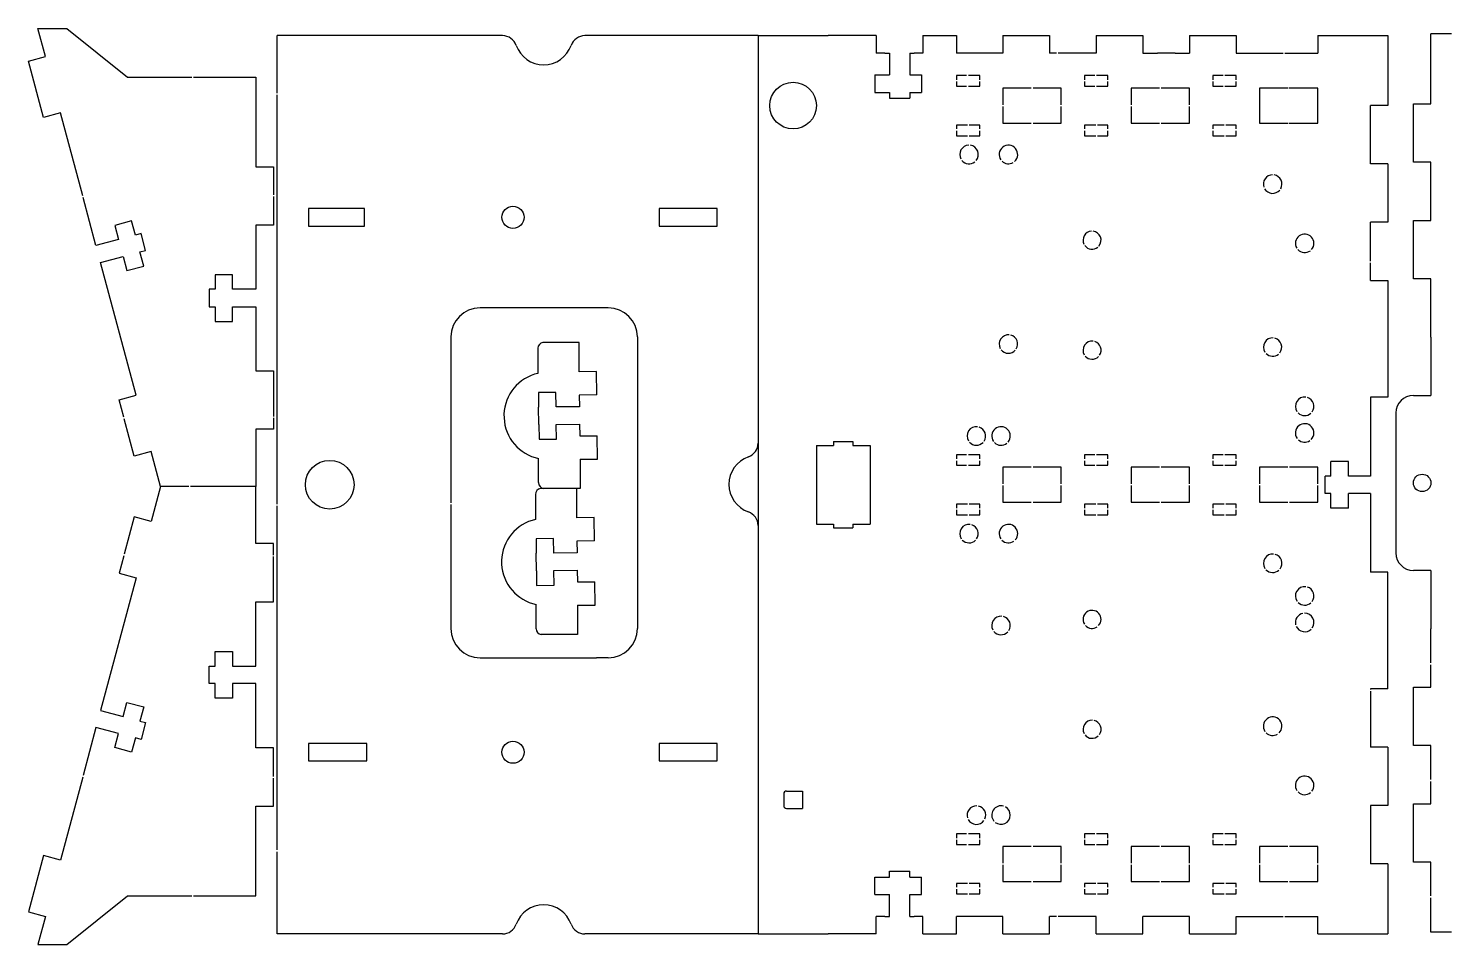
# Model space of a CAD drawing. Header units: centimetres. Extents: x 2281.5 to 2334.3, y 1474.3 to 1490.3.
# Drawn here: x 2281.5 to 2305.91, y 1474.41 to 1490.12 of the extents above; entities that cross this region are included whole.
import ezdxf

# ---------------------------------------------------------------- set-up
doc = ezdxf.new("R2010")
doc.units = ezdxf.units.CM

msp = doc.modelspace()

# ---------------------------------------------------------------- linework, layer by layer
at = {"color": 7, "linetype": 'Continuous', "lineweight": 25}
for p, q in [((2281.664, 1490.116), (2282.164, 1490.116)), ((2281.793, 1489.633), (2281.664, 1490.116)), ((2282.164, 1490.116), (2283.203, 1489.284)), ((2285.766, 1489.008), (2285.766, 1489.993)), ((2294.016, 1489.993), (2294.016, 1474.593)), ((2294.016, 1489.993), (2294.016, 1489.993)), ((2294.016, 1489.993), (2295.216, 1489.993)), ((2296.842, 1489.993), (2297.416, 1489.993)), ((2297.416, 1489.993), (2297.416, 1489.693)), ((2298.216, 1489.993), (2298.216, 1489.693)), ((2298.216, 1489.993), (2299.016, 1489.993)), ((2299.016, 1489.993), (2299.016, 1489.693)), ((2299.816, 1489.993), (2299.816, 1489.693)), ((2299.816, 1489.993), (2300.616, 1489.993)), ((2300.616, 1489.993), (2300.616, 1489.693)), ((2301.416, 1489.993), (2301.416, 1489.693)), ((2301.416, 1489.993), (2302.216, 1489.993)), ((2302.216, 1489.993), (2302.216, 1489.693)), ((2303.616, 1489.993), (2303.616, 1489.693)), ((2303.616, 1489.993), (2304.816, 1489.993)), ((2304.816, 1489.993), (2304.816, 1488.793)), ((2305.554, 1488.825), (2305.554, 1490.025)), ((2305.908, 1490.025), (2305.554, 1490.025)), ((2296.192, 1489.694), (2296.042, 1489.694)), ((2296.267, 1489.694), (2296.267, 1489.319)), ((2296.616, 1489.694), (2296.616, 1489.319)), ((2296.842, 1489.694), (2296.692, 1489.694)), ((2298.216, 1489.693), (2297.416, 1489.693)), ((2299.134, 1489.693), (2299.016, 1489.693)), ((2299.816, 1489.693), (2299.164, 1489.693)), ((2300.616, 1489.693), (2300.866, 1489.693)), ((2301.166, 1489.693), (2301.416, 1489.693)), ((2302.216, 1489.693), (2303.022, 1489.693)), ((2303.052, 1489.693), (2303.616, 1489.693)), ((2281.503, 1489.556), (2281.793, 1489.633)), ((2281.762, 1488.59), (2281.503, 1489.556)), ((2283.203, 1489.284), (2284.303, 1489.284)), ((2284.332, 1489.284), (2285.403, 1489.284)), ((2285.403, 1489.284), (2285.403, 1487.744)), ((2285.766, 1481.961), (2285.766, 1488.978)), ((2304.816, 1488.793), (2304.516, 1488.793)), ((2304.516, 1487.793), (2304.516, 1488.793)), ((2305.254, 1487.825), (2305.254, 1488.825)), ((2305.254, 1488.825), (2305.554, 1488.825)), ((2282.052, 1488.667), (2281.762, 1488.59)), ((2282.433, 1487.247), (2282.052, 1488.667)), ((2285.403, 1487.744), (2285.703, 1487.744)), ((2285.703, 1487.744), (2285.703, 1487.264)), ((2304.816, 1487.793), (2304.516, 1487.793)), ((2304.816, 1487.793), (2304.816, 1486.793)), ((2305.554, 1487.825), (2305.254, 1487.825)), ((2305.554, 1486.825), (2305.554, 1487.825)), ((2285.703, 1487.237), (2285.703, 1486.744)), ((2282.661, 1486.393), (2282.44, 1487.218)), ((2283.273, 1486.816), (2282.983, 1486.738)), ((2282.983, 1486.738), (2283.048, 1486.497)), ((2283.338, 1486.574), (2283.273, 1486.816)), ((2285.403, 1486.744), (2285.403, 1486.354)), ((2285.703, 1486.744), (2285.403, 1486.744)), ((2304.816, 1486.793), (2304.516, 1486.793)), ((2304.516, 1486.129), (2304.516, 1486.793)), ((2305.254, 1485.825), (2305.254, 1486.825)), ((2305.254, 1486.825), (2305.554, 1486.825)), ((2283.048, 1486.497), (2282.661, 1486.393)), ((2283.434, 1486.6), (2283.338, 1486.574)), ((2283.512, 1486.31), (2283.434, 1486.6)), ((2283.415, 1486.284), (2283.512, 1486.31)), ((2283.48, 1486.043), (2283.415, 1486.284)), ((2282.739, 1486.103), (2283.125, 1486.207)), ((2283.348, 1483.829), (2282.739, 1486.103)), ((2283.125, 1486.207), (2283.19, 1485.965)), ((2283.19, 1485.965), (2283.48, 1486.043)), ((2304.516, 1485.793), (2304.516, 1486.099)), ((2284.703, 1485.894), (2284.703, 1485.644)), ((2285.003, 1485.894), (2284.703, 1485.894)), ((2285.003, 1485.644), (2285.003, 1485.894)), ((2305.554, 1485.825), (2305.254, 1485.825)), ((2305.554, 1484.825), (2305.554, 1485.825)), ((2284.603, 1485.644), (2284.603, 1485.344)), ((2284.703, 1485.644), (2284.603, 1485.644)), ((2285.403, 1485.644), (2285.003, 1485.644)), ((2284.603, 1485.344), (2284.703, 1485.344)), ((2284.703, 1485.344), (2284.703, 1485.094)), ((2285.003, 1485.344), (2285.403, 1485.344)), ((2285.003, 1485.094), (2285.003, 1485.344)), ((2284.703, 1485.094), (2285.003, 1485.094)), ((2285.403, 1484.244), (2285.703, 1484.244)), ((2285.703, 1484.244), (2285.703, 1483.466)), ((2283.059, 1483.751), (2283.348, 1483.829)), ((2305.254, 1483.825), (2305.554, 1483.825)), ((2283.139, 1483.453), (2283.059, 1483.751)), ((2304.816, 1483.793), (2304.516, 1483.793)), ((2283.318, 1482.785), (2283.146, 1483.424)), ((2285.703, 1483.439), (2285.703, 1483.244)), ((2304.954, 1483.525), (2304.954, 1481.125)), ((2285.403, 1483.244), (2285.403, 1482.264)), ((2285.703, 1483.244), (2285.403, 1483.244)), ((2283.607, 1482.863), (2283.318, 1482.785)), ((2283.768, 1482.264), (2283.607, 1482.863)), ((2304.516, 1482.793), (2304.516, 1482.441)), ((2304.516, 1482.443), (2304.141, 1482.443)), ((2283.768, 1482.264), (2283.607, 1481.664)), ((2284.256, 1482.264), (2283.768, 1482.264)), ((2284.256, 1482.264), (2283.768, 1482.264)), ((2285.403, 1482.264), (2284.283, 1482.264)), ((2285.403, 1482.264), (2284.283, 1482.264)), ((2285.403, 1481.284), (2285.403, 1482.264)), ((2304.516, 1482.143), (2304.141, 1482.143)), ((2304.516, 1482.143), (2304.516, 1481.793)), ((2285.766, 1476.032), (2285.766, 1481.931)), ((2283.318, 1481.742), (2283.146, 1481.103)), ((2283.607, 1481.664), (2283.318, 1481.742)), ((2285.703, 1481.284), (2285.403, 1481.284)), ((2285.703, 1481.088), (2285.703, 1481.284)), ((2283.139, 1481.074), (2283.059, 1480.776)), ((2285.703, 1480.284), (2285.703, 1481.061)), ((2283.348, 1480.698), (2282.739, 1478.424)), ((2283.059, 1480.776), (2283.348, 1480.698)), ((2304.816, 1480.793), (2304.516, 1480.793)), ((2305.554, 1480.825), (2305.254, 1480.825)), ((2285.403, 1480.284), (2285.703, 1480.284)), ((2305.554, 1479.238), (2305.554, 1479.825)), ((2284.703, 1479.434), (2285.003, 1479.434)), ((2284.703, 1479.184), (2284.703, 1479.434)), ((2285.003, 1479.434), (2285.003, 1479.184)), ((2284.603, 1479.184), (2284.703, 1479.184)), ((2284.603, 1478.884), (2284.603, 1479.184)), ((2285.003, 1479.184), (2285.403, 1479.184)), ((2305.554, 1478.825), (2305.554, 1479.208)), ((2284.703, 1478.884), (2284.603, 1478.884)), ((2284.703, 1478.634), (2284.703, 1478.884)), ((2285.003, 1478.884), (2285.003, 1478.634)), ((2285.403, 1478.884), (2285.003, 1478.884)), ((2304.516, 1478.793), (2304.516, 1478.782)), ((2304.516, 1478.752), (2304.516, 1477.793)), ((2305.254, 1477.825), (2305.254, 1478.825)), ((2305.254, 1478.825), (2305.554, 1478.825)), ((2283.125, 1478.32), (2283.19, 1478.562)), ((2283.19, 1478.562), (2283.48, 1478.484)), ((2283.48, 1478.484), (2283.415, 1478.243)), ((2285.003, 1478.634), (2284.703, 1478.634)), ((2282.739, 1478.424), (2283.125, 1478.32)), ((2283.415, 1478.243), (2283.512, 1478.217)), ((2283.512, 1478.217), (2283.434, 1477.927)), ((2282.661, 1478.134), (2282.44, 1477.309)), ((2283.048, 1478.031), (2282.661, 1478.134)), ((2282.983, 1477.789), (2283.048, 1478.031)), ((2283.338, 1477.953), (2283.273, 1477.711)), ((2283.434, 1477.927), (2283.338, 1477.953)), ((2285.403, 1477.784), (2285.403, 1478.174)), ((2283.273, 1477.711), (2282.983, 1477.789)), ((2285.703, 1477.784), (2285.403, 1477.784)), ((2285.703, 1477.291), (2285.703, 1477.784)), ((2304.816, 1477.793), (2304.516, 1477.793)), ((2304.816, 1477.793), (2304.816, 1476.793)), ((2305.554, 1477.825), (2305.254, 1477.825)), ((2305.554, 1477.238), (2305.554, 1477.825)), ((2282.433, 1477.28), (2282.052, 1475.86)), ((2285.703, 1476.784), (2285.703, 1477.263)), ((2305.554, 1476.825), (2305.554, 1477.208)), ((2285.403, 1476.784), (2285.703, 1476.784)), ((2285.403, 1475.244), (2285.403, 1476.784)), ((2304.816, 1476.793), (2304.516, 1476.793)), ((2304.516, 1476.793), (2304.516, 1475.793)), ((2305.254, 1475.825), (2305.254, 1476.825)), ((2305.254, 1476.825), (2305.554, 1476.825)), ((2285.766, 1474.593), (2285.766, 1476.002)), ((2281.762, 1475.938), (2281.503, 1474.972)), ((2282.052, 1475.86), (2281.762, 1475.938)), ((2304.816, 1475.793), (2304.516, 1475.793)), ((2304.816, 1475.793), (2304.816, 1474.593)), ((2305.554, 1475.825), (2305.254, 1475.825)), ((2305.554, 1475.243), (2305.554, 1475.825)), ((2296.267, 1474.893), (2296.267, 1475.268)), ((2296.616, 1474.893), (2296.616, 1475.268)), ((2282.164, 1474.411), (2283.203, 1475.244)), ((2283.203, 1475.244), (2284.303, 1475.244)), ((2284.332, 1475.244), (2285.403, 1475.244)), ((2305.554, 1474.625), (2305.554, 1475.213)), ((2281.503, 1474.972), (2281.793, 1474.894)), ((2281.793, 1474.894), (2281.664, 1474.411)), ((2296.192, 1474.893), (2296.042, 1474.893)), ((2296.842, 1474.893), (2296.692, 1474.893)), ((2298.216, 1474.893), (2297.416, 1474.893)), ((2297.416, 1474.593), (2297.416, 1474.893)), ((2298.216, 1474.593), (2298.216, 1474.893)), ((2299.134, 1474.893), (2299.016, 1474.893)), ((2299.016, 1474.593), (2299.016, 1474.893)), ((2299.816, 1474.893), (2299.164, 1474.893)), ((2299.816, 1474.593), (2299.816, 1474.893)), ((2300.616, 1474.593), (2300.616, 1474.893)), ((2301.416, 1474.593), (2301.416, 1474.893)), ((2302.216, 1474.893), (2303.022, 1474.893)), ((2302.216, 1474.593), (2302.216, 1474.893)), ((2303.052, 1474.893), (2303.616, 1474.893)), ((2303.616, 1474.593), (2303.616, 1474.893)), ((2294.016, 1474.593), (2295.216, 1474.593)), ((2296.842, 1474.593), (2297.416, 1474.593)), ((2298.216, 1474.593), (2299.016, 1474.593)), ((2299.816, 1474.593), (2300.616, 1474.593)), ((2301.416, 1474.593), (2302.216, 1474.593)), ((2303.616, 1474.593), (2304.816, 1474.593)), ((2305.908, 1474.625), (2305.554, 1474.625)), ((2281.664, 1474.411), (2282.164, 1474.411))]:
    msp.add_line(p, q, dxfattribs=at)
for p, q in [((2289.633, 1489.993), (2285.766, 1489.993)), ((2294.016, 1489.993), (2291.047, 1489.993)), ((2296.042, 1489.993), (2295.216, 1489.993)), ((2296.042, 1489.994), (2296.042, 1489.694)), ((2296.842, 1489.993), (2296.842, 1489.694)), ((2296.192, 1489.694), (2296.267, 1489.694)), ((2296.616, 1489.694), (2296.692, 1489.694)), ((2301.166, 1489.693), (2300.866, 1489.693)), ((2285.403, 1486.354), (2285.403, 1486.054)), ((2285.403, 1486.054), (2285.403, 1485.644)), ((2304.516, 1485.793), (2304.816, 1485.793)), ((2304.816, 1485.793), (2304.816, 1483.793)), ((2285.403, 1485.344), (2285.403, 1484.244)), ((2305.554, 1484.825), (2305.554, 1483.825)), ((2290.24, 1484.633), (2290.24, 1484.201)), ((2290.95, 1484.732), (2290.326, 1484.732)), ((2290.95, 1484.232), (2290.95, 1484.732)), ((2294.016, 1484.175), (2294.016, 1483.006)), ((2304.516, 1483.793), (2304.516, 1482.443)), ((2290.253, 1482.33), (2290.253, 1482.745)), ((2290.963, 1482.732), (2290.963, 1482.232)), ((2290.198, 1482.128), (2290.198, 1481.697)), ((2290.909, 1482.227), (2290.284, 1482.227)), ((2290.963, 1482.232), (2290.339, 1482.232)), ((2290.909, 1481.727), (2290.909, 1482.227)), ((2304.516, 1482.143), (2304.516, 1480.793)), ((2304.816, 1478.793), (2304.816, 1480.793)), ((2305.554, 1480.825), (2305.554, 1479.825)), ((2285.403, 1479.184), (2285.403, 1480.284)), ((2290.211, 1479.826), (2290.211, 1480.24)), ((2290.921, 1480.227), (2290.921, 1479.727)), ((2290.921, 1479.727), (2290.297, 1479.727)), ((2285.403, 1478.474), (2285.403, 1478.884)), ((2304.816, 1478.793), (2304.516, 1478.793)), ((2285.403, 1478.174), (2285.403, 1478.474)), ((2296.042, 1474.593), (2296.042, 1474.893)), ((2296.192, 1474.893), (2296.267, 1474.893)), ((2296.616, 1474.893), (2296.692, 1474.893)), ((2296.842, 1474.593), (2296.842, 1474.893)), ((2301.416, 1474.893), (2300.616, 1474.893)), ((2289.633, 1474.593), (2285.766, 1474.593)), ((2294.016, 1474.593), (2291.047, 1474.593)), ((2296.042, 1474.593), (2295.216, 1474.593))]:
    msp.add_line(p, q)
at = {"color": 1, "linetype": 'Continuous', "lineweight": 25}
for p, q in [((2296.017, 1489.319), (2296.267, 1489.319)), ((2296.017, 1489.319), (2296.017, 1489.019)), ((2296.616, 1489.319), (2296.817, 1489.319)), ((2296.817, 1489.319), (2296.817, 1489.019)), ((2297.592, 1489.308), (2297.416, 1489.308)), ((2297.416, 1489.308), (2297.416, 1489.236)), ((2297.416, 1489.206), (2297.416, 1489.128)), ((2297.816, 1489.308), (2297.622, 1489.308)), ((2297.816, 1489.236), (2297.816, 1489.308)), ((2297.816, 1489.128), (2297.816, 1489.206)), ((2299.792, 1489.308), (2299.616, 1489.308)), ((2299.616, 1489.308), (2299.616, 1489.236)), ((2299.616, 1489.206), (2299.616, 1489.128)), ((2300.016, 1489.308), (2299.822, 1489.308)), ((2300.016, 1489.236), (2300.016, 1489.308)), ((2300.016, 1489.128), (2300.016, 1489.206)), ((2301.992, 1489.308), (2301.816, 1489.308)), ((2301.816, 1489.308), (2301.816, 1489.236)), ((2301.816, 1489.206), (2301.816, 1489.128)), ((2302.216, 1489.308), (2302.022, 1489.308)), ((2302.216, 1489.236), (2302.216, 1489.308)), ((2302.216, 1489.128), (2302.216, 1489.206)), ((2296.017, 1489.019), (2296.267, 1489.019)), ((2296.267, 1489.019), (2296.267, 1488.921)), ((2296.616, 1489.019), (2296.616, 1488.921)), ((2296.616, 1489.019), (2296.817, 1489.019)), ((2297.416, 1489.128), (2297.592, 1489.128)), ((2297.622, 1489.128), (2297.816, 1489.128)), ((2298.701, 1489.093), (2298.216, 1489.093)), ((2298.216, 1489.093), (2298.216, 1488.808)), ((2299.216, 1489.093), (2298.731, 1489.093)), ((2299.216, 1488.808), (2299.216, 1489.093)), ((2299.616, 1489.128), (2299.792, 1489.128)), ((2299.822, 1489.128), (2300.016, 1489.128)), ((2300.901, 1489.093), (2300.416, 1489.093)), ((2300.416, 1489.093), (2300.416, 1488.808)), ((2301.416, 1489.093), (2300.931, 1489.093)), ((2301.416, 1488.808), (2301.416, 1489.093)), ((2301.816, 1489.128), (2301.992, 1489.128)), ((2302.022, 1489.128), (2302.216, 1489.128)), ((2303.107, 1489.093), (2302.616, 1489.093)), ((2302.616, 1489.093), (2302.616, 1488.804)), ((2303.616, 1489.093), (2303.125, 1489.093)), ((2303.616, 1488.804), (2303.616, 1489.093)), ((2296.267, 1488.921), (2296.616, 1488.921)), ((2298.216, 1488.778), (2298.216, 1488.493)), ((2299.216, 1488.493), (2299.216, 1488.778)), ((2300.416, 1488.778), (2300.416, 1488.493)), ((2301.416, 1488.493), (2301.416, 1488.778)), ((2302.616, 1488.793), (2302.616, 1488.493)), ((2303.616, 1488.493), (2303.616, 1488.793)), ((2297.416, 1488.458), (2297.416, 1488.393)), ((2297.607, 1488.458), (2297.416, 1488.458)), ((2297.816, 1488.458), (2297.637, 1488.458)), ((2297.816, 1488.393), (2297.816, 1488.458)), ((2298.216, 1488.493), (2298.701, 1488.493)), ((2298.731, 1488.493), (2299.216, 1488.493)), ((2299.616, 1488.458), (2299.616, 1488.393)), ((2299.807, 1488.458), (2299.616, 1488.458)), ((2300.016, 1488.458), (2299.837, 1488.458)), ((2300.016, 1488.393), (2300.016, 1488.458)), ((2300.416, 1488.493), (2300.901, 1488.493)), ((2300.931, 1488.493), (2301.416, 1488.493)), ((2301.816, 1488.458), (2301.816, 1488.393)), ((2302.007, 1488.458), (2301.816, 1488.458)), ((2302.216, 1488.458), (2302.037, 1488.458)), ((2302.216, 1488.393), (2302.216, 1488.458)), ((2302.616, 1488.493), (2303.107, 1488.493)), ((2303.125, 1488.493), (2303.616, 1488.493)), ((2297.416, 1488.363), (2297.416, 1488.278)), ((2297.416, 1488.278), (2297.607, 1488.278)), ((2297.637, 1488.278), (2297.816, 1488.278)), ((2297.816, 1488.278), (2297.816, 1488.363)), ((2299.616, 1488.363), (2299.616, 1488.278)), ((2299.616, 1488.278), (2299.807, 1488.278)), ((2299.837, 1488.278), (2300.016, 1488.278)), ((2300.016, 1488.278), (2300.016, 1488.363)), ((2301.816, 1488.363), (2301.816, 1488.278)), ((2301.816, 1488.278), (2302.007, 1488.278)), ((2302.037, 1488.278), (2302.216, 1488.278)), ((2302.216, 1488.278), (2302.216, 1488.363)), ((2287.266, 1487.029), (2286.307, 1487.029)), ((2286.307, 1487.029), (2286.307, 1486.729)), ((2287.266, 1486.729), (2287.266, 1487.029)), ((2293.317, 1487.029), (2292.317, 1487.029)), ((2292.317, 1487.029), (2292.317, 1486.729)), ((2293.317, 1486.729), (2293.317, 1487.029)), ((2286.307, 1486.729), (2287.266, 1486.729)), ((2292.317, 1486.729), (2293.317, 1486.729)), ((2291.247, 1485.327), (2289.247, 1485.327)), ((2288.747, 1484.827), (2288.747, 1481.983)), ((2290.24, 1484.201), (2290.181, 1484.187)), ((2291.246, 1484.235), (2290.95, 1484.232)), ((2291.25, 1483.835), (2291.246, 1484.235)), ((2290.55, 1483.877), (2290.25, 1483.874)), ((2290.25, 1483.874), (2290.253, 1483.624)), ((2290.553, 1483.627), (2290.55, 1483.877)), ((2291.25, 1483.835), (2290.95, 1483.832)), ((2290.95, 1483.832), (2290.953, 1483.632)), ((2290.953, 1483.632), (2290.553, 1483.627)), ((2290.256, 1483.324), (2290.259, 1483.074)), ((2290.556, 1483.327), (2290.956, 1483.332)), ((2290.559, 1483.077), (2290.556, 1483.327)), ((2290.956, 1483.332), (2290.958, 1483.132)), ((2290.259, 1483.074), (2290.559, 1483.077)), ((2290.958, 1483.132), (2291.258, 1483.135)), ((2291.263, 1482.735), (2291.258, 1483.135)), ((2295.016, 1482.968), (2295.016, 1481.618)), ((2295.016, 1482.968), (2295.311, 1482.968)), ((2295.311, 1483.033), (2295.641, 1483.033)), ((2295.311, 1483.033), (2295.311, 1482.968)), ((2295.641, 1483.033), (2295.641, 1482.968)), ((2295.641, 1482.968), (2295.936, 1482.968)), ((2295.936, 1482.968), (2295.936, 1481.618)), ((2290.963, 1482.732), (2291.263, 1482.735)), ((2297.592, 1482.808), (2297.416, 1482.808)), ((2297.416, 1482.808), (2297.416, 1482.736)), ((2297.416, 1482.706), (2297.416, 1482.628)), ((2297.416, 1482.628), (2297.592, 1482.628)), ((2297.816, 1482.808), (2297.622, 1482.808)), ((2297.622, 1482.628), (2297.816, 1482.628)), ((2297.816, 1482.736), (2297.816, 1482.808)), ((2297.816, 1482.628), (2297.816, 1482.706)), ((2298.701, 1482.593), (2298.216, 1482.593)), ((2298.216, 1482.593), (2298.216, 1482.308)), ((2299.216, 1482.593), (2298.731, 1482.593)), ((2299.216, 1482.308), (2299.216, 1482.593)), ((2299.792, 1482.808), (2299.616, 1482.808)), ((2299.616, 1482.808), (2299.616, 1482.736)), ((2299.616, 1482.706), (2299.616, 1482.628)), ((2299.616, 1482.628), (2299.792, 1482.628)), ((2300.016, 1482.808), (2299.822, 1482.808)), ((2299.822, 1482.628), (2300.016, 1482.628)), ((2300.016, 1482.736), (2300.016, 1482.808)), ((2300.016, 1482.628), (2300.016, 1482.706)), ((2300.901, 1482.593), (2300.416, 1482.593)), ((2300.416, 1482.593), (2300.416, 1482.308)), ((2301.416, 1482.593), (2300.931, 1482.593)), ((2301.416, 1482.308), (2301.416, 1482.593)), ((2301.816, 1482.808), (2301.816, 1482.736)), ((2301.992, 1482.808), (2301.816, 1482.808)), ((2301.816, 1482.706), (2301.816, 1482.628)), ((2301.816, 1482.628), (2301.992, 1482.628)), ((2302.216, 1482.808), (2302.022, 1482.808)), ((2302.022, 1482.628), (2302.216, 1482.628)), ((2302.216, 1482.736), (2302.216, 1482.808)), ((2302.216, 1482.628), (2302.216, 1482.706)), ((2302.616, 1482.593), (2302.616, 1482.308)), ((2303.101, 1482.593), (2302.616, 1482.593)), ((2303.616, 1482.593), (2303.131, 1482.593)), ((2303.616, 1482.308), (2303.616, 1482.593)), ((2304.141, 1482.693), (2303.841, 1482.693)), ((2303.841, 1482.443), (2303.841, 1482.693)), ((2304.141, 1482.443), (2304.141, 1482.693)), ((2303.841, 1482.443), (2303.743, 1482.443)), ((2303.743, 1482.143), (2303.743, 1482.443)), ((2298.216, 1482.278), (2298.216, 1481.993)), ((2299.216, 1481.993), (2299.216, 1482.278)), ((2300.416, 1482.278), (2300.416, 1481.993)), ((2301.416, 1481.993), (2301.416, 1482.278)), ((2302.616, 1482.278), (2302.616, 1481.993)), ((2303.616, 1481.993), (2303.616, 1482.278)), ((2303.841, 1482.143), (2303.743, 1482.143)), ((2303.841, 1481.893), (2303.841, 1482.143)), ((2304.141, 1481.893), (2304.141, 1482.143)), ((2288.747, 1481.953), (2288.747, 1479.827)), ((2297.416, 1481.958), (2297.416, 1481.893)), ((2297.607, 1481.958), (2297.416, 1481.958)), ((2297.416, 1481.863), (2297.416, 1481.778)), ((2297.816, 1481.958), (2297.637, 1481.958)), ((2297.816, 1481.893), (2297.816, 1481.958)), ((2297.816, 1481.778), (2297.816, 1481.863)), ((2298.216, 1481.993), (2298.701, 1481.993)), ((2298.731, 1481.993), (2299.216, 1481.993)), ((2299.616, 1481.958), (2299.616, 1481.893)), ((2299.807, 1481.958), (2299.616, 1481.958)), ((2299.616, 1481.863), (2299.616, 1481.778)), ((2300.016, 1481.958), (2299.837, 1481.958)), ((2300.016, 1481.893), (2300.016, 1481.958)), ((2300.016, 1481.778), (2300.016, 1481.863)), ((2300.416, 1481.993), (2300.901, 1481.993)), ((2300.931, 1481.993), (2301.416, 1481.993)), ((2302.007, 1481.958), (2301.816, 1481.958)), ((2301.816, 1481.958), (2301.816, 1481.893)), ((2301.816, 1481.863), (2301.816, 1481.778)), ((2302.216, 1481.958), (2302.037, 1481.958)), ((2302.216, 1481.893), (2302.216, 1481.958)), ((2302.216, 1481.778), (2302.216, 1481.863)), ((2302.616, 1481.993), (2303.101, 1481.993)), ((2303.131, 1481.993), (2303.616, 1481.993)), ((2304.141, 1481.893), (2303.841, 1481.893)), ((2290.198, 1481.697), (2290.14, 1481.683)), ((2291.204, 1481.731), (2290.909, 1481.727)), ((2291.209, 1481.331), (2291.204, 1481.731)), ((2295.016, 1481.618), (2295.311, 1481.618)), ((2295.311, 1481.618), (2295.311, 1481.553)), ((2295.641, 1481.618), (2295.641, 1481.553)), ((2295.641, 1481.618), (2295.936, 1481.618)), ((2297.416, 1481.778), (2297.607, 1481.778)), ((2297.637, 1481.778), (2297.816, 1481.778)), ((2299.616, 1481.778), (2299.807, 1481.778)), ((2299.837, 1481.778), (2300.016, 1481.778)), ((2301.816, 1481.778), (2302.007, 1481.778)), ((2302.037, 1481.778), (2302.216, 1481.778)), ((2290.508, 1481.373), (2290.208, 1481.369)), ((2290.208, 1481.369), (2290.211, 1481.119)), ((2290.511, 1481.123), (2290.508, 1481.373)), ((2295.311, 1481.553), (2295.641, 1481.553)), ((2290.911, 1481.127), (2290.511, 1481.123)), ((2291.209, 1481.331), (2290.909, 1481.327)), ((2290.909, 1481.327), (2290.911, 1481.127)), ((2290.214, 1480.819), (2290.217, 1480.569)), ((2290.514, 1480.823), (2290.914, 1480.827)), ((2290.517, 1480.573), (2290.514, 1480.823)), ((2290.914, 1480.827), (2290.917, 1480.627)), ((2290.217, 1480.569), (2290.517, 1480.573)), ((2290.917, 1480.627), (2291.217, 1480.631)), ((2291.221, 1480.231), (2291.217, 1480.631)), ((2290.921, 1480.227), (2291.221, 1480.231)), ((2289.247, 1479.327), (2291.247, 1479.327)), ((2287.307, 1477.858), (2286.307, 1477.858)), ((2286.307, 1477.858), (2286.307, 1477.558)), ((2287.307, 1477.558), (2287.307, 1477.858)), ((2293.317, 1477.858), (2292.317, 1477.858)), ((2292.317, 1477.858), (2292.317, 1477.558)), ((2293.317, 1477.558), (2293.317, 1477.858)), ((2286.307, 1477.558), (2287.307, 1477.558)), ((2292.317, 1477.558), (2293.317, 1477.558)), ((2294.456, 1476.993), (2294.456, 1476.793)), ((2294.506, 1477.043), (2294.776, 1477.043)), ((2294.776, 1477.043), (2294.776, 1476.743)), ((2294.506, 1476.743), (2294.776, 1476.743)), ((2297.592, 1476.308), (2297.416, 1476.308)), ((2297.416, 1476.308), (2297.416, 1476.236)), ((2297.816, 1476.308), (2297.622, 1476.308)), ((2297.816, 1476.236), (2297.816, 1476.308)), ((2299.792, 1476.308), (2299.616, 1476.308)), ((2299.616, 1476.308), (2299.616, 1476.236)), ((2300.016, 1476.308), (2299.822, 1476.308)), ((2300.016, 1476.236), (2300.016, 1476.308)), ((2301.992, 1476.308), (2301.816, 1476.308)), ((2301.816, 1476.308), (2301.816, 1476.236)), ((2302.216, 1476.308), (2302.022, 1476.308)), ((2302.216, 1476.236), (2302.216, 1476.308)), ((2297.416, 1476.206), (2297.416, 1476.128)), ((2297.416, 1476.128), (2297.592, 1476.128)), ((2297.622, 1476.128), (2297.816, 1476.128)), ((2297.816, 1476.128), (2297.816, 1476.206)), ((2298.701, 1476.093), (2298.216, 1476.093)), ((2298.216, 1476.093), (2298.216, 1475.808)), ((2299.216, 1476.093), (2298.731, 1476.093)), ((2299.216, 1475.808), (2299.216, 1476.093)), ((2299.616, 1476.206), (2299.616, 1476.128)), ((2299.616, 1476.128), (2299.792, 1476.128)), ((2299.822, 1476.128), (2300.016, 1476.128)), ((2300.016, 1476.128), (2300.016, 1476.206)), ((2300.901, 1476.093), (2300.416, 1476.093)), ((2300.416, 1476.093), (2300.416, 1475.808)), ((2301.416, 1476.093), (2300.931, 1476.093)), ((2301.416, 1475.808), (2301.416, 1476.093)), ((2301.816, 1476.206), (2301.816, 1476.128)), ((2301.816, 1476.128), (2301.992, 1476.128)), ((2302.022, 1476.128), (2302.216, 1476.128)), ((2302.216, 1476.128), (2302.216, 1476.206)), ((2302.616, 1476.093), (2302.616, 1475.808)), ((2303.101, 1476.093), (2302.616, 1476.093)), ((2303.616, 1476.093), (2303.131, 1476.093)), ((2303.616, 1475.808), (2303.616, 1476.093)), ((2298.216, 1475.778), (2298.216, 1475.493)), ((2299.216, 1475.493), (2299.216, 1475.778)), ((2300.416, 1475.778), (2300.416, 1475.493)), ((2301.416, 1475.493), (2301.416, 1475.778)), ((2302.616, 1475.778), (2302.616, 1475.493)), ((2303.616, 1475.493), (2303.616, 1475.778)), ((2296.017, 1475.268), (2296.017, 1475.568)), ((2296.017, 1475.568), (2296.267, 1475.568)), ((2296.267, 1475.568), (2296.267, 1475.666)), ((2296.267, 1475.666), (2296.616, 1475.666)), ((2296.616, 1475.568), (2296.616, 1475.666)), ((2296.616, 1475.568), (2296.817, 1475.568)), ((2296.817, 1475.268), (2296.817, 1475.568)), ((2296.017, 1475.268), (2296.267, 1475.268)), ((2296.616, 1475.268), (2296.817, 1475.268)), ((2297.416, 1475.458), (2297.416, 1475.393)), ((2297.607, 1475.458), (2297.416, 1475.458)), ((2297.416, 1475.363), (2297.416, 1475.278)), ((2297.416, 1475.278), (2297.607, 1475.278)), ((2297.816, 1475.458), (2297.637, 1475.458)), ((2297.637, 1475.278), (2297.816, 1475.278)), ((2297.816, 1475.393), (2297.816, 1475.458)), ((2297.816, 1475.278), (2297.816, 1475.363)), ((2298.216, 1475.493), (2298.701, 1475.493)), ((2298.731, 1475.493), (2299.216, 1475.493)), ((2299.616, 1475.458), (2299.616, 1475.393)), ((2299.807, 1475.458), (2299.616, 1475.458)), ((2299.616, 1475.363), (2299.616, 1475.278)), ((2299.616, 1475.278), (2299.807, 1475.278)), ((2300.016, 1475.458), (2299.837, 1475.458)), ((2299.837, 1475.278), (2300.016, 1475.278)), ((2300.016, 1475.393), (2300.016, 1475.458)), ((2300.016, 1475.278), (2300.016, 1475.363)), ((2300.416, 1475.493), (2300.901, 1475.493)), ((2300.931, 1475.493), (2301.416, 1475.493)), ((2301.816, 1475.458), (2301.816, 1475.393)), ((2302.007, 1475.458), (2301.816, 1475.458)), ((2301.816, 1475.363), (2301.816, 1475.278)), ((2301.816, 1475.278), (2302.007, 1475.278)), ((2302.216, 1475.458), (2302.037, 1475.458)), ((2302.037, 1475.278), (2302.216, 1475.278)), ((2302.216, 1475.393), (2302.216, 1475.458)), ((2302.216, 1475.278), (2302.216, 1475.363)), ((2302.616, 1475.493), (2303.101, 1475.493)), ((2303.131, 1475.493), (2303.616, 1475.493))]:
    msp.add_line(p, q, dxfattribs=at)
at = {"color": 1}
for p, q in [((2291.447, 1485.327), (2291.247, 1485.327)), ((2291.947, 1484.827), (2291.947, 1479.827)), ((2290.256, 1483.324), (2290.253, 1483.624)), ((2290.214, 1480.819), (2290.211, 1481.119)), ((2291.447, 1479.327), (2291.247, 1479.327))]:
    msp.add_line(p, q, dxfattribs=at)
at = {"color": 1, "linetype": 'Continuous'}
msp.add_line((2302.879, 1484.809), (2302.879, 1484.807), dxfattribs=at)
at = {"color": 1, "linetype": 'Continuous', "lineweight": 25}
for centre, radius in [((2294.616, 1488.793), 0.4), ((2289.812, 1486.879), 0.19), ((2286.67, 1482.294), 0.418), ((2305.404, 1482.325), 0.15), ((2289.812, 1477.708), 0.19)]:
    msp.add_circle(centre, radius, dxfattribs=at)
at = {"color": 7, "linetype": 'Continuous', "lineweight": 25}
for centre, radius, start, end in [((2289.632, 1489.743), 0.25, 19.4712, 89.7366), ((2291.046, 1489.743), 0.25, 90.3085, 160.5287), ((2290.339, 1489.993), 0.5, 199.4712, 340.5287), ((2305.254, 1483.525), 0.3, 90, 180), ((2293.766, 1483.007), 0.25, 289.4713, 359.6915), ((2293.766, 1481.593), 0.25, 0.2634, 70.5288), ((2305.254, 1481.125), 0.3, 180, 270), ((2290.339, 1474.593), 0.5, 19.4713, 160.5288), ((2289.632, 1474.843), 0.25, 270.2634, 340.5288), ((2291.046, 1474.843), 0.25, 199.4713, 269.6915)]:
    msp.add_arc(centre, radius, start, end, dxfattribs=at)
at = {"color": 1, "linetype": 'Continuous', "lineweight": 25}
for centre, radius, start, end in [((2297.633, 1487.956), 0.159, 91.9944, 209.1385), ((2297.633, 1487.956), 0.159, 319.6009, 81.5406), ((2298.309, 1487.956), 0.159, 311.885, 215.6262), ((2297.633, 1487.956), 0.159, 219.6061, 308.7515), ((2298.309, 1487.956), 0.159, 226.2571, 300.4728), ((2302.84, 1487.448), 0.159, 90.4044, 199.9299), ((2302.84, 1487.448), 0.159, 330.4044, 79.9299), ((2302.84, 1487.448), 0.159, 210.4044, 319.9299), ((2299.743, 1486.486), 0.155, 94.4418, 206.1671), ((2299.743, 1486.486), 0.155, 319.9083, 83.7501), ((2303.389, 1486.432), 0.159, 318.9094, 210.8549), ((2299.743, 1486.486), 0.155, 216.8612, 308.8054), ((2303.389, 1486.432), 0.159, 221.3517, 308.0207), ((2289.247, 1484.827), 0.5, 90, 180), ((2291.447, 1484.827), 0.5, 0, 90), ((2298.309, 1484.706), 0.159, 84.9224, 207.7883), ((2298.309, 1484.706), 0.159, 328.0722, 74.311), ((2302.84, 1484.654), 0.157, 86.381, 213.1325), ((2302.84, 1484.654), 0.157, 321.1672, 75.7298), ((2298.309, 1484.706), 0.159, 218.2399, 317.5522), ((2299.743, 1484.601), 0.155, 83.3003, 211.2408), ((2299.743, 1484.601), 0.155, 326.0082, 72.3635), ((2302.84, 1484.654), 0.157, 223.7696, 310.3103), ((2299.743, 1484.601), 0.155, 222.0031, 315.1716), ((2290.404, 1483.475), 0.746, 107.3813, 258.2641), ((2303.389, 1483.638), 0.159, 83.2615, 214.1662), ((2303.389, 1483.638), 0.159, 323.3359, 72.5875), ((2303.389, 1483.182), 0.159, 314.7543, 216.0329), ((2303.389, 1483.638), 0.159, 224.7476, 312.665), ((2297.76, 1483.13), 0.159, 82.4636, 212.2065), ((2297.76, 1483.13), 0.159, 326.0962, 71.7559), ((2298.182, 1483.13), 0.159, 319.3074, 215.6033), ((2297.76, 1483.13), 0.159, 222.7332, 315.523), ((2298.182, 1483.13), 0.159, 226.2333, 308.4415), ((2303.389, 1483.182), 0.159, 226.679, 303.5851), ((2294.016, 1482.3), 0.5, 109.4713, 250.5288), ((2290.363, 1480.971), 0.746, 107.3813, 258.2641), ((2297.633, 1481.456), 0.159, 82.5725, 213.192), ((2298.309, 1481.456), 0.159, 317.8743, 213.29), ((2297.633, 1481.456), 0.159, 325.0005, 71.8695), ((2297.633, 1481.456), 0.159, 223.7444, 314.3919), ((2298.309, 1481.456), 0.159, 223.8452, 306.923), ((2302.84, 1480.948), 0.159, 84.0527, 213.5428), ((2302.84, 1480.948), 0.159, 323.1704, 73.4098), ((2302.84, 1480.948), 0.159, 224.1053, 312.4927), ((2303.389, 1480.388), 0.159, 83.2615, 214.9692), ((2303.389, 1480.388), 0.159, 322.5294, 72.5875), ((2303.389, 1480.388), 0.159, 225.5768, 311.8246), ((2298.182, 1479.88), 0.159, 85.2346, 208.2888), ((2298.182, 1479.88), 0.159, 327.2603, 74.6339), ((2299.743, 1479.986), 0.155, 316.2738, 211.9314), ((2303.389, 1479.932), 0.159, 100.8297, 194.1157), ((2303.389, 1479.932), 0.159, 325.7027, 90.3427), ((2289.247, 1479.827), 0.5, 180, 270), ((2291.447, 1479.827), 0.5, 270, 0), ((2298.182, 1479.88), 0.159, 218.7457, 316.72), ((2299.743, 1479.986), 0.155, 222.7099, 304.9383), ((2303.389, 1479.932), 0.159, 204.7337, 315.1172), ((2299.743, 1478.101), 0.155, 87.9057, 208.1605), ((2299.743, 1478.101), 0.155, 324.4922, 77.1232), ((2302.84, 1478.154), 0.159, 313.5845, 214.0161), ((2299.743, 1478.101), 0.155, 218.871, 313.6029), ((2302.84, 1478.154), 0.159, 224.5928, 302.3214), ((2303.389, 1477.138), 0.159, 320.7698, 213.7644), ((2294.506, 1476.993), 0.05, 90, 180), ((2303.389, 1477.138), 0.159, 224.3334, 309.9822), ((2294.506, 1476.793), 0.05, 180, 270), ((2297.76, 1476.63), 0.159, 87.603, 197.7042), ((2297.76, 1476.63), 0.159, 335.3964, 77.0716), ((2298.182, 1476.63), 0.159, 73.4296, 220.5779), ((2298.182, 1476.63), 0.159, 231.4373, 62.1536), ((2297.76, 1476.63), 0.159, 208.2208, 324.9592)]:
    msp.add_arc(centre, radius, start, end, dxfattribs=at)
for centre, start, end in [((2290.34, 1484.633), 98.0141, 180), ((2290.298, 1482.128), 98.0141, 180), ((2290.352, 1482.33), 180, 261.9859), ((2290.311, 1479.826), 180, 261.9859)]:
    msp.add_arc(centre, 0.0999, start, end)

doc.saveas('drawing.dxf')
